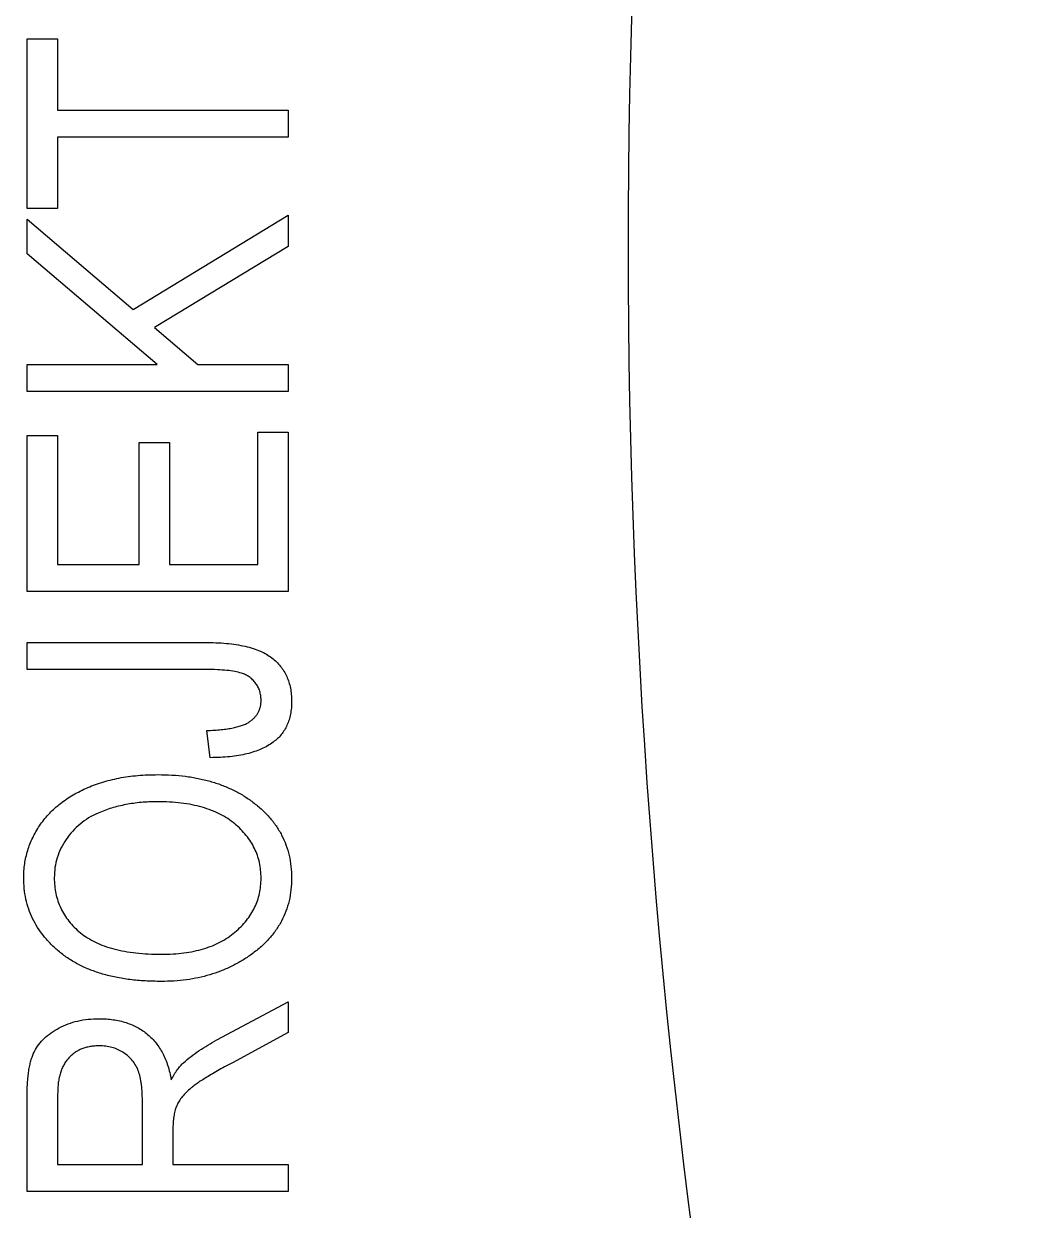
# Model space of a CAD drawing. Extents: x 11 to 185, y 6 to 286.
# Drawn here: x 76.66 to 92.39, y 107.32 to 125.99 of the extents above; entities that cross this region are included whole.
import ezdxf

# ---------------------------------------------------------------- set-up
doc = ezdxf.new("R2010")
doc.units = 0
doc.layers.get('0').update_dxf_attribs({"linetype": 'CONTINUOUS'})

msp = doc.modelspace()

# ---------------------------------------------------------------- linework, layer by layer
at = {"color": 7}
for points in [[(76.709638, 125.754463), (77.189946, 125.754463)], [(76.709638, 123.086082), (76.709638, 125.754463)], [(77.189946, 125.754463), (77.189946, 124.633743)], [(77.189946, 124.633743), (80.818948, 124.633743)], [(80.818948, 124.633743), (80.818948, 124.206801)], [(77.189946, 124.206801), (77.189946, 123.086082)], [(80.818948, 124.206801), (77.189946, 124.206801)], [(77.189946, 123.086082), (76.709638, 123.086082)], [(76.709638, 122.91764), (78.376545, 121.498394)], [(76.709638, 122.373956), (76.709638, 122.91764)], [(78.376545, 121.498394), (80.818948, 122.979346)], [(80.818948, 122.979346), (80.818948, 122.489031)], [(78.756788, 120.631169), (76.709638, 122.373956)], [(80.818948, 122.489031), (78.713428, 121.211541)], [(78.713428, 121.211541), (79.394698, 120.631169)], [(76.709638, 120.631169), (78.756788, 120.631169)], [(76.709638, 120.204227), (76.709638, 120.631169)], [(79.394698, 120.631169), (80.818948, 120.631169)], [(80.818948, 120.631169), (80.818948, 120.204227)], [(80.818948, 120.204227), (76.709638, 120.204227)], [(80.338639, 117.482477), (80.338639, 119.563816)], [(80.338639, 119.563816), (80.818948, 119.563816)], [(80.818948, 119.563816), (80.818948, 117.055534)], [(76.709638, 119.510447), (77.189946, 119.510447)], [(76.709638, 117.055534), (76.709638, 119.510447)], [(77.189946, 119.510447), (77.189946, 117.482477)], [(78.470771, 119.403711), (78.951079, 119.403711)], [(78.470771, 117.482477), (78.470771, 119.403711)], [(78.951079, 119.403711), (78.951079, 117.482477)], [(77.189946, 117.482477), (78.470771, 117.482477)], [(78.951079, 117.482477), (80.338639, 117.482477)], [(80.818948, 117.055534), (76.709638, 117.055534)], [(76.709638, 116.255019), (79.498933, 116.255019)], [(76.709638, 115.828079), (76.709638, 116.255019)], [(79.531453, 115.828079), (76.709638, 115.828079)], [(79.591493, 114.44052), (79.538124, 114.867462)], [(79.695725, 109.996827), (80.818948, 110.598047)], [(80.818948, 110.598047), (80.818948, 110.112735)], [(80.818948, 110.112735), (79.940049, 109.638263)], [(76.709638, 107.60946), (76.709638, 109.118762)], [(77.189946, 109.148782), (77.189946, 108.036399), (78.52414, 108.036399)], [(78.52414, 108.036399), (78.52414, 109.037879)], [(79.004448, 108.580917), (79.004448, 108.036399)], [(79.004448, 108.036399), (80.818948, 108.036399)], [(80.818948, 108.036399), (80.818948, 107.60946)], [(80.818948, 107.60946), (76.709638, 107.60946)]]:
    msp.add_lwpolyline(points, dxfattribs=at)
for points in [[(92.387939, 160.506693), (84.095365, 135.826783), (84.094529, 109.113113), (92.385557, 84.432682)], [(79.498933, 116.255019), (79.559539, 116.254225), (79.620147, 116.253167), (79.680715, 116.250865)], [(79.680715, 116.250865), (79.736664, 116.248748), (79.792579, 116.245282), (79.848324, 116.240017)], [(79.848324, 116.240017), (79.899645, 116.235175), (79.950821, 116.228825), (80.001756, 116.220835)], [(80.001756, 116.220835), (80.048732, 116.213479), (80.095505, 116.204775), (80.141845, 116.194149)], [(80.141845, 116.194149), (80.184244, 116.184439), (80.226278, 116.173115), (80.26776, 116.159962)], [(80.26776, 116.159962), (80.305929, 116.147871), (80.343626, 116.134245), (80.380332, 116.118269)], [(80.380332, 116.118269), (80.414085, 116.103585), (80.446996, 116.086913), (80.478728, 116.068236)], [(80.478728, 116.068236), (80.507917, 116.051065), (80.536105, 116.032176), (80.56295, 116.011534)], [(80.56295, 116.011534), (80.588429, 115.991954), (80.612679, 115.970774), (80.635496, 115.948158)], [(79.704065, 115.824756), (79.646587, 115.827137), (79.589019, 115.827667), (79.531453, 115.82809)], [(79.853327, 115.813908), (79.803646, 115.818909), (79.753889, 115.822587), (79.704065, 115.824756)], [(79.979242, 115.796393), (79.937676, 115.804489), (79.895528, 115.809675), (79.853327, 115.813908)], [(80.635496, 115.948158), (80.657748, 115.926118), (80.678615, 115.902692), (80.698036, 115.878115)], [(80.698036, 115.878115), (80.717377, 115.853641), (80.735255, 115.82805), (80.751405, 115.801399)], [(80.081808, 115.77221), (80.047751, 115.780941), (80.013696, 115.789672), (79.979242, 115.796393)], [(80.145998, 115.747194), (80.125308, 115.757089), (80.103549, 115.764656), (80.081792, 115.772223)], [(80.204371, 115.712171), (80.18585, 115.725373), (80.166443, 115.737412), (80.145998, 115.747194)], [(80.257737, 115.667975), (80.241174, 115.684061), (80.223225, 115.698725), (80.204371, 115.712171)], [(80.304434, 115.614608), (80.290225, 115.633552), (80.274697, 115.65151), (80.257737, 115.667975)], [(80.751405, 115.801399), (80.767518, 115.774806), (80.781903, 115.74717), (80.794765, 115.718843)], [(80.794765, 115.718843), (80.807835, 115.690057), (80.819345, 115.660553), (80.828954, 115.630454)], [(80.828954, 115.630454), (80.838903, 115.599302), (80.84684, 115.567507), (80.853137, 115.535392)], [(80.342793, 115.554569), (80.331654, 115.575577), (80.318716, 115.595582), (80.304434, 115.614608)], [(80.37031, 115.489526), (80.36306, 115.511963), (80.353826, 115.533754), (80.342793, 115.554569)], [(80.386158, 115.420317), (80.382904, 115.443759), (80.377612, 115.466971), (80.37031, 115.489526)], [(80.853137, 115.535392), (80.859672, 115.502033), (80.864408, 115.468331), (80.867319, 115.434496)], [(80.867319, 115.434496), (80.870361, 115.398735), (80.87134, 115.362831), (80.872319, 115.326927)], [(80.380343, 115.243572), (80.384444, 115.260056), (80.387698, 115.276759), (80.389524, 115.293605)], [(80.392005, 115.346101), (80.390682, 115.370919), (80.389624, 115.395742), (80.386158, 115.420317)], [(80.389524, 115.293605), (80.391376, 115.311015), (80.39164, 115.32858), (80.391905, 115.346138)], [(80.872317, 115.326924), (80.871788, 115.292118), (80.871258, 115.257312), (80.868136, 115.222689)], [(80.253583, 115.038441), (80.266469, 115.049421), (80.278851, 115.06101), (80.290276, 115.073464)], [(80.290276, 115.073464), (80.301362, 115.085555), (80.311522, 115.098467), (80.321129, 115.111821)], [(80.321129, 115.111821), (80.330548, 115.124944), (80.339438, 115.138451), (80.346979, 115.15268)], [(80.346979, 115.15268), (80.354493, 115.166862), (80.360711, 115.181747), (80.366161, 115.196876)], [(80.366161, 115.196876), (80.371664, 115.212196), (80.3764, 115.227774), (80.380343, 115.243572)], [(80.853955, 115.125126), (80.847922, 115.094464), (80.840673, 115.064053), (80.831439, 115.034234)], [(80.868136, 115.222689), (80.865305, 115.189968), (80.860305, 115.157408), (80.853955, 115.125126)], [(79.655699, 114.873309), (79.691881, 114.87569), (79.728004, 114.878918), (79.764102, 114.88249)], [(79.764102, 114.88249), (79.797254, 114.885771), (79.830382, 114.889343), (79.863334, 114.894158)], [(79.863334, 114.894158), (79.892948, 114.898498), (79.922418, 114.903842), (79.951723, 114.910007)], [(79.951723, 114.910007), (79.978324, 114.91559), (80.004788, 114.921834), (80.030942, 114.929189)], [(80.030942, 114.929189), (80.054543, 114.93583), (80.077905, 114.943344), (80.100985, 114.951705)], [(80.100985, 114.951705), (80.121384, 114.959087), (80.14158, 114.96713), (80.161024, 114.976735)], [(80.161024, 114.976735), (80.178328, 114.985281), (80.195068, 114.99507), (80.211057, 115.005921)], [(80.211057, 115.005921), (80.225847, 115.015949), (80.239986, 115.02685), (80.253583, 115.038441)], [(80.75889, 114.874132), (80.743729, 114.849764), (80.726904, 114.826462), (80.70886, 114.804086)], [(80.79975, 114.950848), (80.787764, 114.924443), (80.774191, 114.898738), (80.75889, 114.874132)], [(80.831439, 115.034234), (80.822628, 115.005828), (80.812045, 114.977957), (80.79975, 114.950848)], [(79.538124, 114.867462), (79.577337, 114.869049), (79.616551, 114.870716), (79.655699, 114.873309)], [(80.650487, 114.740713), (80.628924, 114.720711), (80.605519, 114.70278), (80.582111, 114.684844)], [(80.70886, 114.804086), (80.690789, 114.781676), (80.671524, 114.760224), (80.650487, 114.740713)], [(80.16853, 114.501392), (80.126028, 114.491047), (80.083197, 114.482157), (80.040115, 114.474709)], [(80.287773, 114.535582), (80.248628, 114.5223), (80.208726, 114.511187), (80.16853, 114.501392)], [(80.396175, 114.578108), (80.360599, 114.562445), (80.324518, 114.548057), (80.287773, 114.535582)], [(80.494574, 114.627308), (80.462951, 114.608813), (80.429788, 114.592899), (80.396175, 114.578108)], [(80.58213, 114.684844), (80.553409, 114.664894), (80.524689, 114.644921), (80.494574, 114.627308)], [(79.751595, 114.444679), (79.69826, 114.442298), (79.644875, 114.441425), (79.591493, 114.440499)], [(79.900857, 114.455527), (79.851229, 114.450367), (79.801434, 114.446901), (79.751595, 114.444679)], [(80.040115, 114.474709), (79.993937, 114.466719), (79.947474, 114.460369), (79.900857, 114.455527)], [(78.155549, 114.11948), (78.203391, 114.128634), (78.251542, 114.136175), (78.29981, 114.142842)], [(78.29981, 114.142842), (78.349994, 114.149774), (78.400299, 114.155754), (78.450739, 114.160358)], [(78.450739, 114.160358), (78.502611, 114.165094), (78.554625, 114.168375), (78.606674, 114.170359)], [(78.606674, 114.170359), (78.660572, 114.172476), (78.714507, 114.173058), (78.768443, 114.173693)], [(78.768461, 114.173682), (78.842156, 114.172359), (78.915847, 114.17101), (78.989439, 114.167015)], [(78.989439, 114.167015), (79.059953, 114.163205), (79.130374, 114.156934), (79.200407, 114.147832)], [(79.200407, 114.147832), (79.267481, 114.139101), (79.334196, 114.12775), (79.400535, 114.114476)], [(77.517638, 113.900172), (77.55573, 113.920174), (77.594375, 113.939103), (77.633547, 113.956875)], [(77.633547, 113.956875), (77.673602, 113.975051), (77.71421, 113.992009), (77.755292, 114.007741)], [(77.755292, 114.007741), (77.797332, 114.023827), (77.839869, 114.03866), (77.882874, 114.051937)], [(77.882874, 114.051937), (77.926946, 114.065536), (77.97151, 114.077522), (78.016293, 114.088627)], [(78.016293, 114.088627), (78.062458, 114.100057), (78.108855, 114.110534), (78.155549, 114.11948)], [(79.400535, 114.114476), (79.464421, 114.10167), (79.527956, 114.087084), (79.590659, 114.069447)], [(79.590659, 114.069447), (79.651249, 114.052408), (79.711061, 114.032524), (79.769941, 114.010244)], [(79.769941, 114.010244), (79.82703, 113.988627), (79.883246, 113.964775), (79.938383, 113.938531)], [(77.213277, 113.702544), (77.243874, 113.727229), (77.27528, 113.750912), (77.307503, 113.773423)], [(77.307503, 113.773423), (77.340627, 113.796574), (77.374612, 113.818468), (77.409236, 113.839299)], [(77.409236, 113.839299), (77.444753, 113.860677), (77.480938, 113.88091), (77.517638, 113.900172)], [(79.938383, 113.938531), (79.99254, 113.912761), (80.045655, 113.884672), (80.096818, 113.853475)], [(80.096818, 113.853475), (80.147284, 113.822699), (80.195849, 113.788891), (80.244413, 113.75508)], [(80.244413, 113.75508), (80.294207, 113.716075), (80.344005, 113.67707), (80.391172, 113.635001)], [(77.045669, 113.545778), (77.071334, 113.573716), (77.098014, 113.600745), (77.125722, 113.626664)], [(77.125722, 113.626664), (77.153929, 113.653043), (77.183213, 113.678284), (77.213277, 113.702544)], [(77.827023, 113.568292), (77.776403, 113.544241), (77.725783, 113.520175), (77.677761, 113.491576)], [(77.931256, 113.610101), (77.896244, 113.596872), (77.861634, 113.582645), (77.827023, 113.568408)], [(78.038828, 113.646791), (78.002567, 113.635811), (77.966705, 113.623481), (77.931256, 113.610101)], [(78.14973, 113.67681), (78.112549, 113.667577), (78.075483, 113.657893), (78.038828, 113.646791)], [(78.263972, 113.70266), (78.225661, 113.695173), (78.187635, 113.68623), (78.14973, 113.67681)], [(78.381548, 113.721843), (78.342196, 113.716419), (78.302937, 113.71028), (78.263972, 113.70266)], [(78.503293, 113.736024), (78.462611, 113.732214), (78.422032, 113.727425), (78.381548, 113.721843)], [(78.627539, 113.744359), (78.586063, 113.742771), (78.544624, 113.739887), (78.503293, 113.736024)], [(78.755954, 113.74674), (78.713137, 113.746211), (78.670317, 113.745946), (78.627539, 113.744359)], [(78.951079, 113.741729), (78.886129, 113.745274), (78.821042, 113.745988), (78.755954, 113.746729)], [(79.134531, 113.72506), (79.073555, 113.732548), (79.012378, 113.738395), (78.951079, 113.741729)], [(79.305475, 113.698377), (79.248897, 113.709542), (79.191803, 113.718035), (79.134531, 113.72506)], [(79.463911, 113.660017), (79.411632, 113.674913), (79.358781, 113.687846), (79.305475, 113.698377)], [(79.61067, 113.611654), (79.56251, 113.62999), (79.513467, 113.645889), (79.463911, 113.660017)], [(79.744925, 113.552448), (79.701332, 113.574673), (79.6564, 113.59425), (79.61067, 113.611654)], [(80.391172, 113.635001), (80.436199, 113.59484), (80.478831, 113.551887), (80.518754, 113.506586)], [(76.906414, 113.36983), (76.927157, 113.400702), (76.949186, 113.430729), (76.97229, 113.459889)], [(76.97229, 113.459889), (76.995679, 113.489411), (77.020182, 113.518042), (77.045669, 113.545778)], [(77.544343, 113.396514), (77.50262, 113.361959), (77.463123, 113.324801), (77.426767, 113.284777)], [(77.677761, 113.491576), (77.630883, 113.46366), (77.586478, 113.431415), (77.544343, 113.396514)], [(79.86667, 113.481569), (79.827398, 113.507366), (79.786776, 113.53112), (79.744925, 113.552448)], [(79.976739, 113.400683), (79.94156, 113.42961), (79.904749, 113.456553), (79.86667, 113.481569)], [(80.074302, 113.311461), (80.043314, 113.34283), (80.010791, 113.372685), (79.976739, 113.400683)], [(80.518754, 113.506586), (80.557534, 113.462585), (80.593758, 113.416371), (80.627159, 113.368163)], [(76.797175, 113.179709), (76.812971, 113.212268), (76.830039, 113.244206), (76.848041, 113.275604)], [(76.848041, 113.275604), (76.86643, 113.307664), (76.885795, 113.339165), (76.906414, 113.36983)], [(77.426767, 113.284777), (77.389749, 113.244026), (77.355988, 113.200304), (77.325035, 113.154692)], [(80.158524, 113.217232), (80.132145, 113.250106), (80.103924, 113.281475), (80.074302, 113.311461)], [(80.229403, 113.118003), (80.207707, 113.15239), (80.183971, 113.185514), (80.158524, 113.217232)], [(80.627159, 113.368163), (80.659568, 113.321382), (80.689318, 113.272726), (80.715548, 113.222235)], [(80.715548, 113.222235), (80.741716, 113.171848), (80.764404, 113.11964), (80.783925, 113.066303)], [(76.718792, 112.978747), (76.72927, 113.013064), (76.740832, 113.047044), (76.753815, 113.080479)], [(76.753815, 113.080479), (76.766886, 113.114129), (76.781409, 113.147228), (76.797175, 113.179709)], [(77.242482, 113.013767), (77.21904, 112.966198), (77.199223, 112.916829), (77.183276, 112.866175)], [(77.325035, 113.154692), (77.29442, 113.109584), (77.266549, 113.062625), (77.242482, 113.013767)], [(80.287773, 113.012934), (80.270231, 113.048983), (80.250795, 113.084107), (80.229403, 113.118003)], [(80.333636, 112.903698), (80.320565, 112.940972), (80.305074, 112.977403), (80.287773, 113.012934)], [(80.783925, 113.066303), (80.803583, 113.012585), (80.820048, 112.957723), (80.833124, 112.902031)], [(76.672093, 112.76861), (76.677226, 112.804416), (76.683418, 112.840063), (76.691276, 112.875345)], [(76.691276, 112.875345), (76.699028, 112.910159), (76.708368, 112.944618), (76.718792, 112.978747)], [(77.183276, 112.866175), (77.167401, 112.815785), (77.155392, 112.764122), (77.148253, 112.711907)], [(80.366156, 112.788623), (80.357583, 112.827593), (80.346841, 112.866074), (80.333636, 112.903698)], [(80.833124, 112.902031), (80.846538, 112.844905), (80.856381, 112.786906), (80.86231, 112.728586)], [(76.656271, 112.548468), (76.657065, 112.585748), (76.657859, 112.623031), (76.660425, 112.660207)], [(76.660425, 112.660207), (76.662807, 112.69646), (76.66696, 112.732613), (76.672093, 112.76861)], [(77.148253, 112.711907), (77.141004, 112.658921), (77.138781, 112.605362), (77.136585, 112.551805)], [(80.385338, 112.667713), (80.381422, 112.708322), (80.37494, 112.748729), (80.366156, 112.788623)], [(80.392005, 112.542632), (80.390682, 112.584396), (80.38936, 112.626161), (80.385338, 112.667713)], [(80.86231, 112.728586), (80.868475, 112.667941), (80.870406, 112.606955), (80.872311, 112.545968)], [(76.664608, 112.378384), (76.659026, 112.434843), (76.65765, 112.491668), (76.656274, 112.548492)], [(77.13658, 112.551805), (77.137903, 112.508932), (77.139226, 112.466059), (77.143248, 112.423389)], [(80.385338, 112.420069), (80.389439, 112.46077), (80.390709, 112.501709), (80.392005, 112.542648)], [(80.872317, 112.545968), (80.870465, 112.484693), (80.868613, 112.423421), (80.862316, 112.362517)], [(76.691294, 112.214945), (76.679414, 112.268931), (76.670022, 112.323485), (76.664608, 112.378384)], [(77.143248, 112.423389), (77.147137, 112.381945), (77.153566, 112.340691), (77.16243, 112.299977)], [(77.16243, 112.299977), (77.171002, 112.260469), (77.181877, 112.22147), (77.19495, 112.183235)], [(80.334469, 112.189088), (80.347222, 112.226222), (80.357673, 112.264134), (80.366156, 112.302493)], [(80.366156, 112.302493), (80.374755, 112.341302), (80.381369, 112.380574), (80.385338, 112.420069)], [(80.862316, 112.362517), (80.856257, 112.303893), (80.84607, 112.24561), (80.832296, 112.188238)], [(76.734654, 112.058177), (76.717033, 112.109445), (76.702957, 112.16192), (76.691294, 112.214945)], [(77.19495, 112.183235), (77.207861, 112.145471), (77.222961, 112.108453), (77.239979, 112.07233)], [(77.239979, 112.07233), (77.257124, 112.035957), (77.276201, 112.000495), (77.297515, 111.966427)], [(80.23107, 111.977283), (80.252263, 112.010745), (80.271985, 112.045144), (80.28944, 112.080685)], [(80.28944, 112.080685), (80.306691, 112.115819), (80.321745, 112.152067), (80.334469, 112.189088)], [(80.832296, 112.188238), (80.818776, 112.13193), (80.801771, 112.076499), (80.78143, 112.022297)], [(76.79636, 111.909748), (76.772998, 111.95803), (76.752082, 112.007512), (76.734654, 112.058177)], [(76.874743, 111.76799), (76.845919, 111.81366), (76.8199, 111.861094), (76.79636, 111.909748)], [(77.297515, 111.966427), (77.319079, 111.93196), (77.342931, 111.898922), (77.368395, 111.867198)], [(80.161024, 111.878054), (80.186133, 111.909812), (80.209385, 111.943057), (80.23107, 111.977283)], [(80.78143, 112.022297), (80.761401, 111.968914), (80.738117, 111.916723), (80.711384, 111.866365)], [(76.971472, 111.632904), (76.93683, 111.676164), (76.90431, 111.721148), (76.874743, 111.76799)], [(77.368395, 111.867198), (77.394774, 111.834318), (77.422907, 111.802851), (77.452617, 111.772969)], [(77.452617, 111.772969), (77.483285, 111.742122), (77.515646, 111.712967), (77.549346, 111.685413)], [(79.980909, 111.693769), (80.014622, 111.722151), (80.046838, 111.752287), (80.077638, 111.783828)], [(80.077638, 111.783828), (80.106962, 111.813855), (80.135002, 111.845156), (80.161024, 111.878054)], [(80.620492, 111.719603), (80.586323, 111.671576), (80.54916, 111.625721), (80.509589, 111.582014)], [(80.711384, 111.866365), (80.684389, 111.815506), (80.653869, 111.766519), (80.620492, 111.719603)], [(77.08488, 111.505322), (77.044899, 111.545833), (77.007066, 111.58846), (76.971472, 111.632904)], [(77.549346, 111.685413), (77.584498, 111.656672), (77.621111, 111.629671), (77.659415, 111.605364)], [(77.659415, 111.605364), (77.69933, 111.580043), (77.741082, 111.557628), (77.783664, 111.536985)], [(77.783664, 111.536985), (77.828865, 111.515077), (77.875006, 111.495149), (77.922086, 111.477782)], [(79.625679, 111.481131), (79.669492, 111.498858), (79.712352, 111.518975), (79.754098, 111.541171)], [(79.754098, 111.541171), (79.794735, 111.562787), (79.834319, 111.586364), (79.872507, 111.61205)], [(79.872507, 111.61205), (79.91007, 111.637317), (79.94628, 111.664617), (79.980909, 111.693769)], [(80.509589, 111.582014), (80.468523, 111.536659), (80.424864, 111.493612), (80.37867, 111.453599)], [(77.21663, 111.385244), (77.170719, 111.423021), (77.126629, 111.463018), (77.08488, 111.505322)], [(77.364225, 111.276008), (77.313147, 111.309777), (77.263921, 111.346331), (77.21663, 111.385244)], [(77.922086, 111.477782), (77.971817, 111.45942), (78.022598, 111.443939), (78.073848, 111.430249)], [(78.073848, 111.430249), (78.128937, 111.415538), (78.184563, 111.402907), (78.240623, 111.392726)], [(78.240623, 111.392726), (78.300567, 111.381825), (78.361, 111.373755), (78.421571, 111.366876)], [(78.421571, 111.366876), (78.486193, 111.359547), (78.550968, 111.353594), (78.615865, 111.350208)], [(78.615865, 111.350208), (78.685538, 111.346556), (78.755351, 111.345895), (78.825167, 111.345207)], [(78.825167, 111.345196), (78.885513, 111.346519), (78.945862, 111.347578), (79.006115, 111.351044)], [(79.006115, 111.351044), (79.062974, 111.354272), (79.119746, 111.359431), (79.176224, 111.366892)], [(79.176224, 111.366892), (79.229926, 111.373957), (79.283364, 111.383085), (79.336329, 111.394409)], [(79.336328, 111.394409), (79.386837, 111.405204), (79.436918, 111.417983), (79.486424, 111.432768)], [(79.486424, 111.432768), (79.533533, 111.446844), (79.580121, 111.462692), (79.625679, 111.481131)], [(80.227734, 111.334354), (80.178256, 111.300932), (80.128779, 111.267509), (80.077638, 111.236791)], [(80.37867, 111.453599), (80.330217, 111.411628), (80.278978, 111.372991), (80.227739, 111.334354)], [(77.52683, 111.180946), (77.470971, 111.209666), (77.416623, 111.241371), (77.364225, 111.276008)], [(77.704445, 111.100896), (77.644001, 111.124735), (77.584607, 111.151241), (77.52683, 111.180946)], [(79.92087, 111.152572), (79.86681, 111.126457), (79.811764, 111.10242), (79.755765, 111.080859)], [(80.077638, 111.236791), (80.026798, 111.206256), (79.974316, 111.178392), (79.92087, 111.152572)], [(77.897069, 111.03502), (77.83191, 111.054044), (77.767606, 111.075996), (77.704445, 111.100896)], [(78.104701, 110.984154), (78.034848, 110.998336), (77.96549, 111.015055), (77.897069, 111.03502)], [(78.327345, 110.947464), (78.25272, 110.957016), (78.178435, 110.969186), (78.104701, 110.984154)], [(79.403871, 110.976624), (79.341803, 110.963315), (79.279173, 110.952626), (79.21625, 110.944104)], [(79.583153, 111.022487), (79.523982, 111.004971), (79.464191, 110.989559), (79.403871, 110.976624)], [(79.755765, 111.080859), (79.699078, 111.059031), (79.641417, 111.039738), (79.583153, 111.022487)], [(78.565833, 110.925768), (78.486127, 110.930134), (78.406543, 110.937331), (78.327345, 110.947464)], [(78.818494, 110.918254), (78.734229, 110.919577), (78.649965, 110.921164), (78.565833, 110.925768)], [(79.021125, 110.924922), (78.953672, 110.920873), (78.886084, 110.919551), (78.818494, 110.918254)], [(79.21625, 110.944104), (79.151461, 110.93532), (79.086355, 110.928837), (79.021125, 110.924922)], [(77.213235, 110.186951), (77.258728, 110.21116), (77.305837, 110.232409), (77.354157, 110.250324)], [(77.354157, 110.250324), (77.403664, 110.268686), (77.454437, 110.283542), (77.505922, 110.295353)], [(77.505922, 110.295353), (77.559514, 110.307657), (77.613878, 110.316626), (77.668527, 110.322037)], [(77.668527, 110.322037), (77.72613, 110.327725), (77.784052, 110.329471), (77.841972, 110.331218)], [(77.842033, 110.33121), (77.880416, 110.330416), (77.918799, 110.329358), (77.957109, 110.327029)], [(77.957109, 110.327029), (77.993626, 110.324913), (78.030081, 110.321235), (78.066344, 110.316181)], [(78.066344, 110.316181), (78.101357, 110.311313), (78.136189, 110.305095), (78.170577, 110.296999)], [(78.170577, 110.296999), (78.203467, 110.289273), (78.23595, 110.279854), (78.268139, 110.269483)], [(78.268139, 110.269483), (78.299723, 110.259323), (78.331026, 110.248263), (78.361535, 110.235293)], [(78.361535, 110.235293), (78.391163, 110.222699), (78.420042, 110.208329), (78.448257, 110.192767)], [(76.893862, 109.925114), (76.919976, 109.959986), (76.949041, 109.992667), (76.980584, 110.022679)], [(76.980584, 110.022679), (77.013819, 110.054294), (77.04982, 110.082943), (77.08732, 110.109402)], [(77.08732, 110.109402), (77.127642, 110.13785), (77.169698, 110.163768), (77.213235, 110.186951)], [(78.448257, 110.192767), (78.476245, 110.177315), (78.503579, 110.160723), (78.529976, 110.142734)], [(78.529976, 110.142734), (78.556197, 110.124848), (78.58152, 110.105608), (78.605859, 110.085198)], [(78.605859, 110.085198), (78.63028, 110.064719), (78.653733, 110.043049), (78.675902, 110.020155)], [(78.675902, 110.020155), (78.697968, 109.997374), (78.718778, 109.97335), (78.738444, 109.948442)], [(76.826319, 109.817545), (76.845792, 109.855182), (76.868441, 109.891184), (76.893862, 109.925114)], [(77.571859, 109.856748), (77.552227, 109.848943), (77.533055, 109.839921), (77.514323, 109.830065)], [(77.634399, 109.877598), (77.613206, 109.871697), (77.592277, 109.864871), (77.571859, 109.856748)], [(77.700275, 109.892599), (77.678076, 109.888763), (77.656111, 109.883657), (77.634399, 109.877598)], [(77.770321, 109.900934), (77.746852, 109.899346), (77.723447, 109.896595), (77.700275, 109.892599)], [(77.844534, 109.904268), (77.819769, 109.903474), (77.795027, 109.90268), (77.770321, 109.900934)], [(77.947099, 109.898433), (77.913132, 109.902508), (77.878832, 109.903381), (77.844531, 109.904281)], [(78.042992, 109.879251), (78.011462, 109.887797), (77.979431, 109.894544), (77.947099, 109.898433)], [(78.133051, 109.848398), (78.10391, 109.860966), (78.073687, 109.870941), (78.042992, 109.879251)], [(78.216437, 109.804205), (78.189767, 109.820979), (78.161941, 109.835949), (78.133051, 109.848398)], [(78.738444, 109.948442), (78.758579, 109.922937), (78.777515, 109.896502), (78.795147, 109.869223)], [(78.795147, 109.869223), (78.813139, 109.841392), (78.82976, 109.812685), (78.845177, 109.783337)], [(79.419715, 109.830055), (79.46372, 109.860127), (79.508308, 109.889356), (79.553967, 109.916777)], [(79.553967, 109.916777), (79.600478, 109.944709), (79.648103, 109.970768), (79.695725, 109.996827)], [(76.755437, 109.61408), (76.761337, 109.639295), (76.768031, 109.664312), (76.77544, 109.68913)], [(76.77544, 109.68913), (76.782345, 109.712228), (76.789886, 109.735127), (76.798802, 109.757508)], [(76.798802, 109.757508), (76.806925, 109.777961), (76.816185, 109.797976), (76.826319, 109.817545)], [(77.324201, 109.664124), (77.311131, 109.645947), (77.299172, 109.626992), (77.288345, 109.607421)], [(77.365061, 109.714156), (77.350403, 109.698387), (77.336785, 109.681621), (77.324201, 109.664124)], [(77.410924, 109.758352), (77.394969, 109.744303), (77.37951, 109.729711), (77.365061, 109.714156)], [(77.46012, 109.797543), (77.442923, 109.785557), (77.42668, 109.772222), (77.410924, 109.758352)], [(77.514323, 109.830065), (77.495643, 109.820249), (77.477403, 109.809586), (77.46012, 109.797543)], [(78.290653, 109.750002), (78.26729, 109.769846), (78.242409, 109.787875), (78.216437, 109.804205)], [(78.354026, 109.687463), (78.3345, 109.709873), (78.313291, 109.73078), (78.290653, 109.750002)], [(78.407395, 109.61575), (78.391493, 109.640991), (78.373618, 109.66497), (78.354026, 109.687463)], [(78.845177, 109.783337), (78.861026, 109.753156), (78.87561, 109.722298), (78.88854, 109.690778)], [(78.88854, 109.690778), (78.901981, 109.657996), (78.913649, 109.6245), (78.924396, 109.590712)], [(79.169554, 109.639097), (79.209747, 109.672397), (79.249942, 109.705698), (79.291299, 109.737495)], [(79.291299, 109.737495), (79.333122, 109.76965), (79.376132, 109.800268), (79.419715, 109.830055)], [(76.726254, 109.438969), (76.729693, 109.469639), (76.733688, 109.500251), (76.738768, 109.530694)], [(76.738768, 109.530694), (76.743425, 109.558661), (76.748981, 109.586482), (76.755437, 109.61408)], [(77.233296, 109.478172), (77.225861, 109.453804), (77.220146, 109.428925), (77.21496, 109.403956)], [(77.258325, 109.545715), (77.248827, 109.523622), (77.240307, 109.50113), (77.233296, 109.478172)], [(77.288345, 109.607421), (77.277259, 109.587418), (77.267364, 109.566752), (77.258325, 109.545715)], [(78.449921, 109.534864), (78.437856, 109.562857), (78.423648, 109.589953), (78.407395, 109.61575)], [(78.482441, 109.440638), (78.473737, 109.472732), (78.4631, 109.504331), (78.449921, 109.534864)], [(78.924396, 109.590712), (78.935614, 109.55547), (78.945827, 109.519913), (78.954416, 109.483977)], [(78.954416, 109.483977), (78.963385, 109.446451), (78.970582, 109.40851), (78.977752, 109.370571)], [(79.025295, 109.453978), (79.040244, 109.478717), (79.05605, 109.502953), (79.072825, 109.526525)], [(79.072825, 109.526525), (79.087985, 109.547824), (79.103948, 109.568607), (79.121191, 109.588231)], [(79.121191, 109.588231), (79.136616, 109.605799), (79.153089, 109.622449), (79.169554, 109.639097)], [(79.704898, 109.509014), (79.671135, 109.489779), (79.637493, 109.470343), (79.604, 109.450642)], [(79.816637, 109.571554), (79.77922, 109.551022), (79.741988, 109.530141), (79.704898, 109.509014)], [(79.940049, 109.638263), (79.898838, 109.616171), (79.857629, 109.594057), (79.816637, 109.571554)], [(76.711225, 109.233004), (76.712284, 109.268614), (76.7144, 109.304203), (76.717073, 109.339739)], [(76.717073, 109.339739), (76.719454, 109.372868), (76.722549, 109.405954), (76.726254, 109.438969)], [(77.200779, 109.32474), (77.196757, 109.296536), (77.194032, 109.268132), (77.192444, 109.239684)], [(77.21496, 109.403956), (77.209483, 109.377683), (77.204562, 109.351296), (77.200779, 109.32474)], [(78.505804, 109.326396), (78.500116, 109.364867), (78.492628, 109.403094), (78.482441, 109.440638)], [(78.519139, 109.192144), (78.516493, 109.237044), (78.512366, 109.281886), (78.505804, 109.326396)], [(78.977763, 109.370592), (78.993267, 109.398596), (79.008751, 109.426599), (79.025295, 109.453978)], [(79.368848, 109.30138), (79.349851, 109.287992), (79.331121, 109.274205), (79.312979, 109.259687)], [(79.435558, 109.346409), (79.413121, 109.331725), (79.39079, 109.316826), (79.368848, 109.30138)], [(79.513941, 109.396442), (79.487588, 109.380117), (79.461492, 109.363388), (79.435558, 109.346409)], [(79.604, 109.450642), (79.573797, 109.432889), (79.54372, 109.414905), (79.513941, 109.396442)], [(76.709638, 109.118762), (76.709857, 109.156851), (76.710167, 109.194941), (76.711225, 109.233004)], [(77.192444, 109.239684), (77.190857, 109.209419), (77.190327, 109.179105), (77.190063, 109.148792)], [(78.52414, 109.037879), (78.523081, 109.089327), (78.522023, 109.140775), (78.519139, 109.192144)], [(79.137867, 109.084575), (79.121225, 109.063038), (79.105847, 109.040501), (79.092004, 109.017032)], [(79.19707, 109.152951), (79.176248, 109.131123), (79.156293, 109.108446), (79.137867, 109.084575)], [(79.268783, 109.222164), (79.243992, 109.200018), (79.220012, 109.177005), (79.19707, 109.152951)], [(79.312979, 109.259687), (79.297898, 109.247622), (79.283203, 109.235028), (79.268783, 109.222164)], [(79.058648, 108.95032), (79.049097, 108.926772), (79.041636, 108.902407), (79.035312, 108.877774)], [(79.092004, 109.017032), (79.079357, 108.995601), (79.068007, 108.973358), (79.058648, 108.95032)], [(79.017797, 108.791885), (79.012849, 108.759288), (79.0097, 108.726411), (79.007795, 108.693489)], [(79.035312, 108.877774), (79.02801, 108.849445), (79.022189, 108.820775), (79.017797, 108.791885)], [(79.007795, 108.693489), (79.005679, 108.656003), (79.005044, 108.618459), (79.004462, 108.580917)]]:
    msp.add_open_spline(points, degree=3, dxfattribs=at)

doc.saveas('drawing.dxf')
